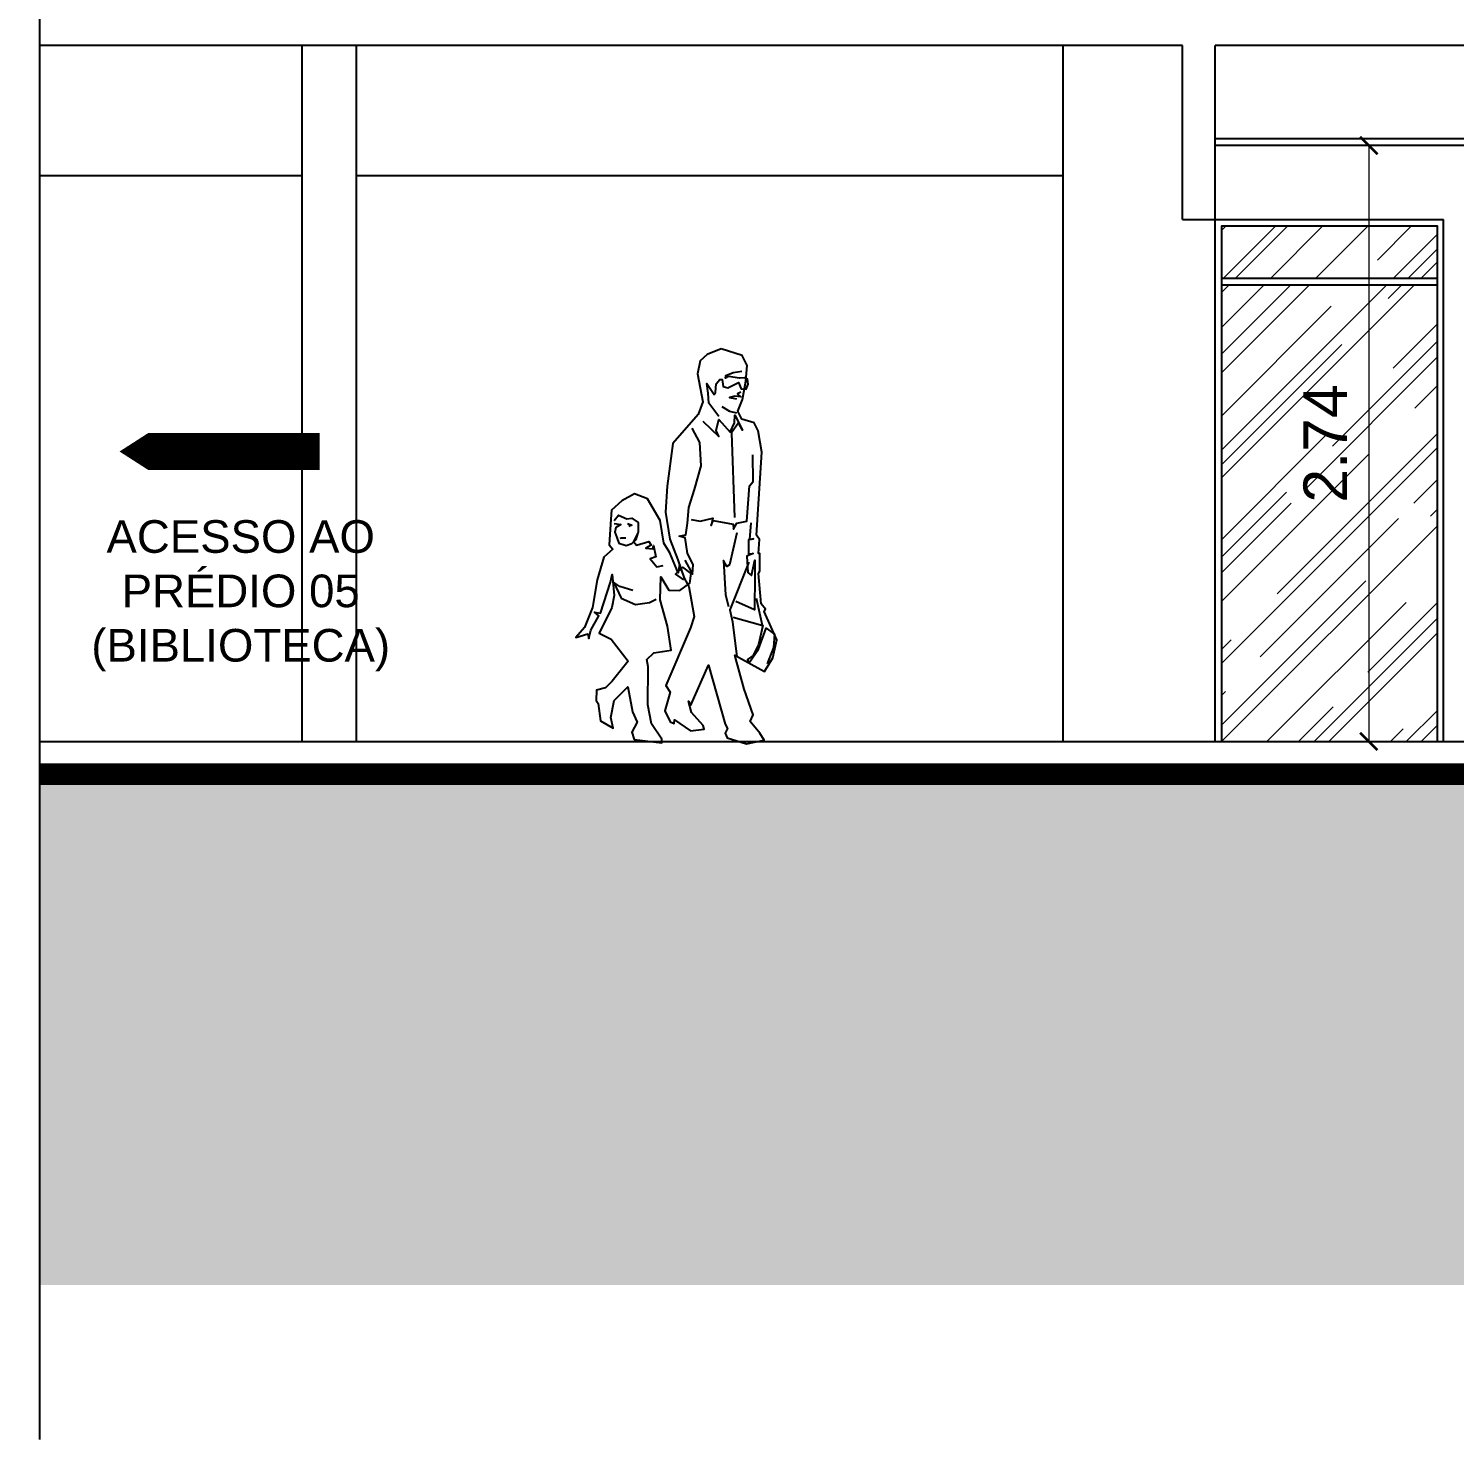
# Model space of a CAD drawing. Header units: metres. Extents: x 2362 to 4220, y 91 to 382.
# Drawn here: x 3245.16 to 3251.72, y 238.85 to 245.34 of the extents above; entities that cross this region are included whole.
import ezdxf

# ---------------------------------------------------------------- set-up
doc = ezdxf.new("R2010")
doc.units = ezdxf.units.M
doc.header["$LTSCALE"] = 5
doc.header["$MEASUREMENT"] = 0
doc.linetypes.add('CENTER', pattern=[475.411127, 297.131955, -59.426391, 59.426391, -59.426391])
for name, color, linetype, lineweight in [('2prancha', 4, 'Continuous', 18), ('HACH', 251, 'Continuous', 5), ('texto', 3, 'Continuous', 25)]:
    doc.layers.add(name, color=color, linetype=linetype, lineweight=lineweight)
for name, color, linetype in [('COTA 1 100', 2, 'Continuous'), ('Layout', 250, 'Continuous'), ('PENA 01', 1, 'Continuous'), ('PENA 02', 2, 'Continuous'), ('PENA 03', 3, 'Continuous'), ('PENA 06', 6, 'Continuous'), ('SIMBOLO', 1, 'Continuous')]:
    doc.layers.add(name, color=color, linetype=linetype)
doc.styles.add('Luana', font='arial.ttf')
doc.dimstyles.new('arial100', dxfattribs={"dimtxt": 0.2, "dimasz": 0.08, "dimexe": 0.1, "dimexo": 0.2, "dimgap": 0.1, "dimtad": 1, "dimzin": 4, "dimdsep": 46, "dimtxsty": 'Luana', "dimblk": 'ARCHTICK', "dimcen": 0, "dimclrd": 7, "dimclre": 7, "dimclrt": 256, "dimadec": 0, "dimazin": 0, "dimtfac": 1, "dimtix": 1, "dimtmove": 0, "dimatfit": 3, "dimldrblk": 'CLOSEDBLANK', "dimfxl": 0, "dimlwd": 5, "dimlwe": 5, "dimarcsym": 0})

# ---------------------------------------------------------------- blocks, each defined once
blk = doc.blocks.new('Pes061')
blk.add_lwpolyline([(123.4, 1805.5), (58.4, 1778.6), (26, 1749.5), (13.6, 1690.6), (39.3, 1561.6), (17.3, 1503.3), (-99.1, 1370.6), (-124.6, 1173.8), (-133.1, 1053.7), (-112.8, 930.2), (-76.9, 834.4), (-46.6, 750.5), (-25.5, 712.4), (-0.9, 574.1), (-18.2, 522.1), (-132, 257.4), (-110.8, 226.8), (-136.7, 141.4), (-112.1, 90.3), (-92.5, 82.8), (-91.4, 100), (-18.2, 48.7), (44.4, 56), (40.1, 74.1), (-13.7, 133.7), (-26.5, 185.5), (-16, 167.3), (65.3, 350.5), (142, 79.3), (152.1, 60.2), (140.8, 37.8), (150.4, 16.7), (239.6, -11.3), (320.7, 6.4), (301.2, 38.2), (256.1, 91.8), (270.1, 122.1), (228.8, 240.6), (186.4, 397.2), (322, 321), (360, 384.8), (379.6, 466.5), (320.9, 597.9), (326.1, 608.7), (306.8, 632.1), (294, 772.2), (301.3, 782.2), (301.1, 863.8), (294, 864), (298.5, 928.8), (285.5, 949.2), (309.8, 1330.3), (293.6, 1428.7), (274.6, 1465), (218.4, 1481.6), (199.4, 1518.8), (221.3, 1572.8), (237.1, 1656.7), (243.1, 1729.1), (218.8, 1774.8)], close=True)
for points in [[(112.2, 1494.4), (66, 1554.8), (62.6, 1600.9), (57.6, 1646.3), (91, 1595), (97.1, 1604.1), (99.5, 1644.6), (116.2, 1664.4), (127.9, 1664.2), (131.9, 1631.5), (153.6, 1626.5), (202.6, 1649.8), (214.7, 1622), (238.1, 1619.4), (247.7, 1642.7), (244.4, 1665.8), (228.6, 1672.4), (207.6, 1670.7), (157.1, 1677.9), (143.5, 1670.2), (144.6, 1682.8), (177.5, 1696.8), (218.3, 1702.3)], [(213.5, 1605.7), (197.9, 1597.6), (213.1, 1583.9), (185.1, 1587.8), (161.6, 1581.1), (194.1, 1575)], [(195.4, 1510.1), (163.3, 1517), (127.3, 1538.6)], [(39.3, 1471.9), (112.2, 1402.7), (99.2, 1429.3), (111.9, 1480.6), (164.1, 1422.7), (184.5, 1465), (186.4, 1500.2), (220.3, 1430.9), (203, 1465.5), (170.3, 1418.8), (184.8, 1029.4)], [(-44.2, 833.8), (-9, 769.1), (-6.5, 814.3), (-31.9, 864.2), (-42.3, 936), (-69.4, 944), (-39.5, 950.6), (-31.8, 1003.7), (-25.9, 1076), (0, 1158.9), (30.9, 1267.7), (24.9, 1373.8), (-10.3, 1439.8)], [(-15.6, 1020.5), (27, 1013.5), (84.2, 1027.1), (77.3, 992.8), (85.7, 1016.1), (178.8, 999.7), (180, 976.3), (195.2, 1004), (240.6, 1013.3), (252.9, 1175.1), (269.6, 1195.4), (268.1, 1318.5)], [(-68, 815.4), (-75, 775.8), (-113.1, 867.8), (-141.2, 911), (-157.7, 1015.2), (-216.2, 1114.8), (-275.6, 1138.5), (-333.2, 1106.9), (-380.9, 1063.8), (-384.6, 1022.8), (-392.3, 904.4), (-374.6, 883.5), (-416.8, 847), (-447.6, 742.9), (-469.2, 616.4), (-505.3, 524), (-544.7, 478.3), (-489.5, 494.8), (-486.2, 473), (-476.2, 511.8), (-439.8, 576.9), (-458.8, 594.4), (-431.6, 589.7), (-385.4, 731.7), (-378.5, 768.4), (-369.4, 670.6), (-379.6, 615.5), (-438, 497.2), (-382.3, 470.2), (-304.6, 369.1), (-378.4, 277), (-409.1, 247), (-450.8, 235.2), (-451.7, 188.8), (-442.7, 174.4), (-432.5, 94.6), (-373.6, 60.8), (-383.6, 110), (-369.2, 187.7), (-306.4, 250.6), (-285.1, 136.2), (-263.3, 88.5), (-287.7, 42), (-276.6, 8.3), (-150.3, -6.6), (-149.2, 10.6), (-197.7, 81.8), (-214.9, 168.4), (-212.5, 343.1), (-219, 376.7), (-186.2, 407.5), (-107.2, 419.5), (-123.2, 529.5), (-157, 650.4), (-155, 756.3), (-117.2, 694.9), (-66.9, 694.8), (-21.1, 727.4), (-15.6, 772.6), (-53.6, 801.3), (-87.7, 769.7), (-50.5, 742.6)], [(-369.5, 1002), (-339, 997.7), (-361, 983.8), (-365.6, 963), (-357.3, 937.7), (-346.9, 911.9), (-314.4, 901.3), (-287.8, 910), (-268.6, 929.3), (-258.9, 958.5)], [(-369.2, 1016.2), (-349.1, 1040.6), (-311.3, 1023.5), (-287.8, 1026.4), (-258, 1007), (-258.8, 961.8), (-279.7, 919.5), (-266.2, 902.5), (-208.9, 919.4), (-199.6, 902.1), (-223.3, 888.7), (-190.7, 885.6), (-187.9, 901), (-176.7, 848.9), (-203.3, 839.7), (-172.6, 802.7), (-144, 808.5)], [(-307.1, 1002.5), (-287.1, 995), (-301.9, 988.2)], [(259.3, 1004.5), (252.5, 928.8), (271, 932.3), (249.1, 927.2), (248.7, 861.9), (270.5, 864.4), (240.6, 852), (245, 776.9), (262.4, 763.2), (277.1, 834.1), (278.3, 764.6), (276.6, 605.4), (190.2, 643.1)], [(-341, 934.4), (-334.7, 936.8), (-315.4, 936.5)], [(194.4, 958.8), (160.6, 812), (149.6, 804.2), (133, 832.6), (143, 673.7), (157.1, 621)], [(250.5, 824.6), (163.5, 604.6), (175, 550.3), (194.7, 389.5)], [(-283.1, 693.8), (-343.5, 712.9), (-370.8, 730.6), (-336.1, 658.3), (-271.3, 629), (-207, 639.6), (-175.3, 653.6)], [(283.9, 658.5), (311.3, 534)], [(178, 571.6), (315.1, 533.9), (295, 445.5), (270.6, 395.7), (243.4, 376.9), (250.2, 359.6), (295, 424.9), (329.1, 520.2), (367.5, 494), (363.9, 432.5), (334.4, 356.4)]]:
    blk.add_lwpolyline(points)
blk = doc.blocks.new('seta_cima')
blk.add_lwpolyline([(3.09, -7.08, 6.78, 6.78, 0), (3.09, 16.16, 17.43, 0, 0), (3.09, 29.72, 0, 0, 0)], format="xyseb")
blk = doc.blocks.new('_ArchTick')
at = {"color": 0, "linetype": 'ByBlock', "const_width": 0.15}
blk.add_lwpolyline([(-0.5, -0.5), (0.5, 0.5)], dxfattribs=at)
blk = doc.blocks.new('*D55')
at = {"layer": 'COTA 1 100', "color": 7, "lineweight": 5, "ltscale": 1.5}
for p, q in [((3251.4614, 244.8019), (3251.2273, 244.8019)), ((3251.3273, 244.8019), (3251.3273, 242.0619)), ((3251.4614, 242.0619), (3251.2273, 242.0619))]:
    blk.add_line(p, q, dxfattribs=at)
at = {"layer": 'Defpoints', "color": 0, "ltscale": 1.5}
for p in [(3251.6614, 244.8019), (3251.3273, 242.0619), (3251.6614, 242.0619)]:
    blk.add_point(p, dxfattribs=at)
at = {"layer": 'COTA 1 100', "color": 7, "lineweight": 5, "ltscale": 1.5, "xscale": 0.08, "yscale": 0.08, "zscale": 0.08}
for p, rotation in [((3251.3273, 244.8019), 90), ((3251.3273, 242.0619), 270)]:
    blk.add_blockref('_ArchTick', p, dxfattribs=dict(at, rotation=rotation))
at = {"layer": 'COTA 1 100', "ltscale": 1.5, "insert": (3251.1269, 243.4319), "char_height": 0.2, "attachment_point": 5, "rotation": 90, "style": 'Luana'}
blk.add_mtext('2.74', dxfattribs=at)
blk = doc.blocks.new('_ClosedBlank')
at = {"layer": '2prancha', "color": 0, "lineweight": -2}
for p, q in [((-1, 0.167), (0, 0)), ((-1, 0.167), (-1, -0.167)), ((0, 0), (-1, -0.167))]:
    blk.add_line(p, q, dxfattribs=at)

msp = doc.modelspace()

# ---------------------------------------------------------------- hatches: boundary and pattern name
at = {"layer": 'HACH', "ltscale": 1.5}
h = msp.add_hatch(dxfattribs=at)
h.set_pattern_fill('AR-RROOF,_O', color=256, scale=0.3, angle=45)
h.set_pattern_definition([(45, (3250.6514, 242.06194), (0.25456, 0.678823), [4.5, -0.6, 1.5, -0.3]), (45, (3250.82745, 242.45014), (-0.49427, 0.07), [0.9, -0.099, 1.8, -0.225]), (45, (3250.57714, 242.34831), (0.960958, 1.245215), [2.4, -0.42, 1.2, -0.3])])
h.paths.add_polyline_path([(3251.6414, 244.4319), (3250.6514, 244.4319), (3250.6514, 244.1919), (3251.6414, 244.1919)])
h.paths.add_polyline_path([(3251.6414, 244.1619), (3250.6514, 244.1619), (3250.6514, 242.0619), (3251.6414, 242.0619)])
at = {"layer": 'PENA 01', "ltscale": 1.5}
h = msp.add_hatch(dxfattribs=at)
h.set_pattern_fill('EARTH', color=256, scale=0.75, angle=45, style=0, double=1)
h.set_pattern_definition([(45, (3245.21498, 239.5621), (3e-17, 0.265165), [0.1875, -0.1875]), (45, (3245.16526, 239.61182), (3e-17, 0.265165), [0.1875, -0.1875]), (45, (3245.11554, 239.66154), (3e-17, 0.265165), [0.1875, -0.1875]), (135, (3245.11554, 239.69468), (-0.265165, 6e-17), [0.1875, -0.1875]), (135, (3245.16526, 239.7444), (-0.265165, 6e-17), [0.1875, -0.1875]), (135, (3245.21498, 239.79412), (-0.265165, 6e-17), [0.1875, -0.1875])])
h.paths.add_polyline_path([(3280.3643, 240.8919), (3278.0214, 240.8919), (3278.0214, 241.0579), (3277.6714, 241.0579), (3277.6714, 241.2239), (3277.3214, 241.2239), (3277.3214, 241.3899), (3276.9714, 241.3899), (3276.9714, 241.5559), (3276.6214, 241.5559), (3276.6214, 241.7219), (3275.2605, 241.7219), (3274.1605, 241.8819), (3263.8214, 241.8819), (3263.8214, 241.9119), (3245.215, 241.9119), (3245.215, 239.5621), (3284.8523, 239.5621), (3284.8523, 240.8119), (3280.3643, 240.8119)])

# ---------------------------------------------------------------- linework, layer by layer
for p, q in [((3246.4219, 245.2619), (3246.4219, 242.0619)), ((3246.6719, 245.2619), (3246.6719, 242.0619)), ((3249.9214, 242.0619), (3249.9214, 245.2619)), ((3250.6214, 242.0619), (3250.6214, 245.2619)), ((3246.4219, 244.6619), (3245.215, 244.6619)), ((3249.9214, 244.6619), (3246.6719, 244.6619)), ((3251.6714, 242.0619), (3251.6714, 244.4619))]:
    msp.add_line(p, q, dxfattribs=at)
for points in [[(3250.6214, 244.4619), (3251.6714, 244.4619)], [(3250.6514, 242.0619), (3250.6514, 244.4319), (3251.6414, 244.4319), (3251.6414, 242.0619)], [(3250.6514, 244.1919), (3251.6414, 244.1919)], [(3250.6514, 244.1619), (3251.6414, 244.1619)]]:
    msp.add_lwpolyline(points, dxfattribs=at)
at = {"layer": 'PENA 02', "ltscale": 1.5, "const_width": 0.1}
msp.add_lwpolyline([(3284.8523, 240.8519), (3280.3643, 240.8519), (3280.3643, 240.9538), (3278.0214, 240.9838), (3278.0214, 241.1319), (3277.6714, 241.1319), (3277.6714, 241.2819), (3277.3214, 241.2819), (3277.3214, 241.4319), (3276.9714, 241.4319), (3276.9714, 241.5819), (3276.6214, 241.5819), (3276.6214, 241.7319), (3275.2605, 241.7319), (3274.1605, 241.8819), (3263.8214, 241.8819), (3263.8214, 241.9119), (3245.215, 241.9119)], dxfattribs=at)
at = {"layer": 'PENA 03', "linetype": 'CENTER', "ltscale": 0.01}
msp.add_lwpolyline([(3245.215, 252.5385), (3245.215, 238.8526)], dxfattribs=at)
at = {"layer": 'PENA 03', "ltscale": 1.5}
for points in [[(3252.7014, 244.8319), (3250.6214, 244.8319)], [(3252.7014, 244.8019), (3250.6214, 244.8019)]]:
    msp.add_lwpolyline(points, dxfattribs=at)
at = {"layer": 'PENA 06', "ltscale": 1.5}
for p, q in [((3250.4714, 245.2619), (3245.215, 245.2619)), ((3250.4714, 244.4619), (3250.4714, 245.2619)), ((3252.7014, 245.2619), (3250.6214, 245.2619)), ((3250.6214, 244.4619), (3250.6214, 245.2619)), ((3250.4714, 244.4619), (3250.6214, 244.4619))]:
    msp.add_line(p, q, dxfattribs=at)
msp.add_lwpolyline([(3245.215, 242.0619), (3252.7014, 242.0619)], dxfattribs=at)

# ---------------------------------------------------------------- block references
at = {"layer": 'Layout', "color": 1, "ltscale": 1.5, "xscale": 0.001, "yscale": 0.001, "zscale": 0.001}
msp.add_blockref('Pes061', (3248.2267, 242.0619), dxfattribs=at)
at = {"layer": 'SIMBOLO', "ltscale": 1.5, "xscale": 0.025, "yscale": 0.025, "zscale": 0.025, "rotation": 90}
msp.add_blockref('seta_cima', (3246.3264, 243.3178), dxfattribs=at)

# ---------------------------------------------------------------- texts
at = {"layer": 'texto', "color": 7, "ltscale": 0.05, "insert": (3246.1406, 242.7316), "char_height": 0.15, "width": 1.934, "attachment_point": 5, "style": 'Luana'}
msp.add_mtext('ACESSO AO PRÉDIO 05\\P(BIBLIOTECA)', dxfattribs=at)

# ---------------------------------------------------------------- dimensions: what is measured, and where the dimension line sits
at = {"layer": 'COTA 1 100', "ltscale": 1.5}
dim = msp.add_linear_dim(base=(3251.3273, 242.0619), p1=(3251.6614, 244.8019), p2=(3251.6614, 242.0619), angle=90, dimstyle='arial100', override={"dimfxl": 0.15, "dimfxlon": 1}, dxfattribs=at)
dim.commit()
dim.dimension.update_dxf_attribs({"geometry": '*D55', "text_midpoint": (3251.1269, 243.4319)})

doc.saveas('drawing.dxf')
